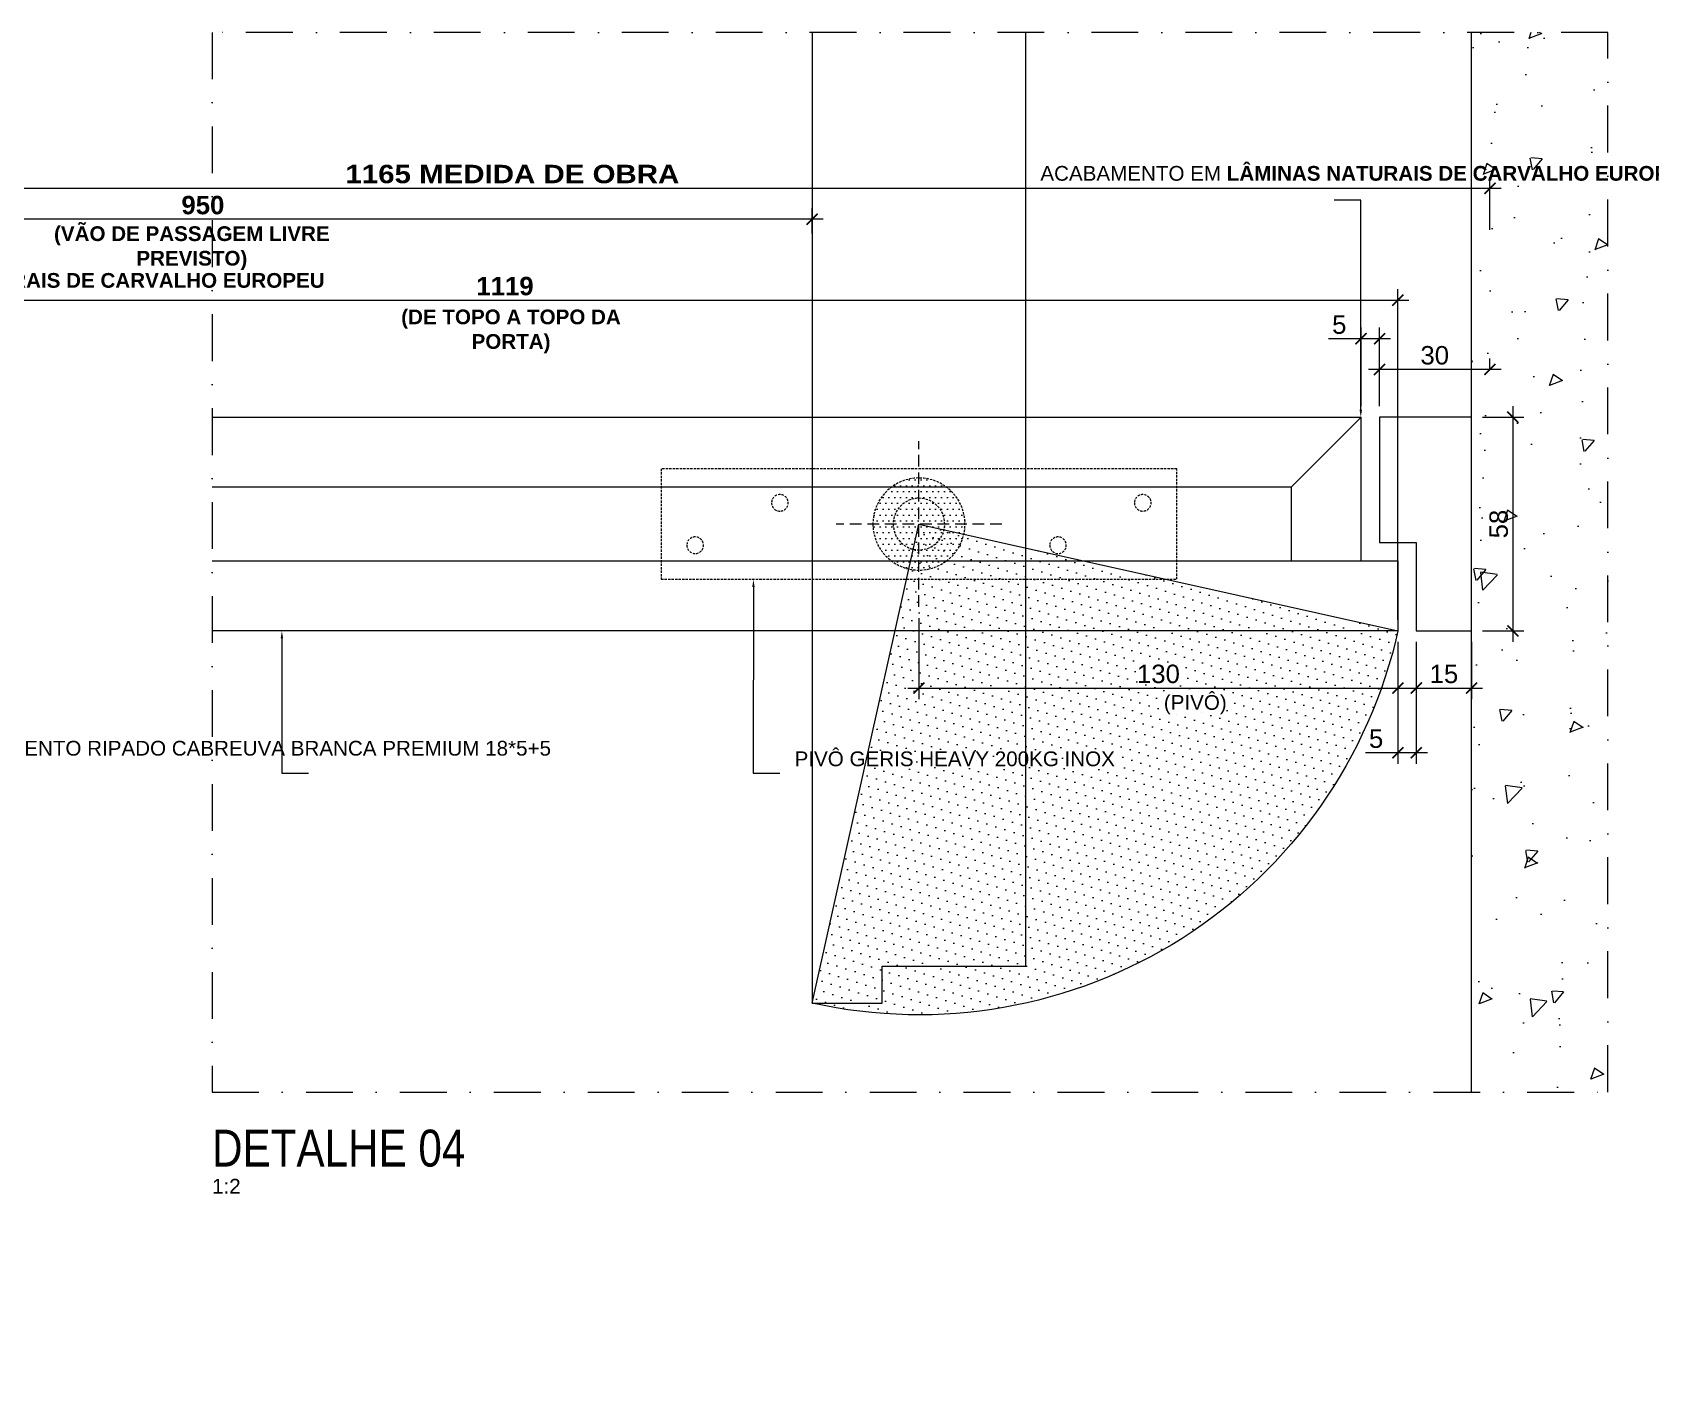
# Model space of a CAD drawing. Header units: millimetres. Extents: x -63251 to 507826, y 5339 to 217512.
# Drawn here: x 163919.8 to 164359.1, y 81556.5 to 81922.4 of the extents above; entities that cross this region are included whole.
import ezdxf
from ezdxf import colors
from ezdxf.entities.mleader import LeaderData, LeaderLine
from ezdxf.math import Vec2, Vec3

# ---------------------------------------------------------------- set-up
doc = ezdxf.new("R2010")
doc.units = ezdxf.units.MM
doc.header["$PDMODE"] = 3
doc.linetypes.add('TRAÇO 1-1', pattern=[9.525, 6.35, -3.175])
doc.linetypes.add('TRAÇO E PONTO 1-1', pattern=[25.4, 12.7, -6.35, 0, -6.35])
for name, color, linetype in [('_COMENTÁRIOS ARQ', 30, 'Continuous'), ('AC-EQUIPAMENTO', 7, 'Continuous'), ('COTAS', 9, 'Continuous'), ('FERRAGEM', 3, 'Continuous'), ('LAYOUT', 4, 'Continuous'), ('MARCENARIA', 4, 'Continuous'), ('MARCENARIA . M', 4, 'Continuous'), ('PAREDE', 94, 'Continuous'), ('TEXTO', 105, 'Continuous'), ('TEXTO TRAÇO PONTO', 105, 'TRAÇO E PONTO 1-1')]:
    doc.layers.add(name, color=color, linetype=linetype)
doc.layers.add('ARQ-COTA', color=12, linetype='Continuous', lineweight=9)
doc.styles.add('1-1', font='arial.ttf', dxfattribs={"height": 0.2})
doc.styles.add('MEDIDA OFICIAL', font='ariblk.ttf')
doc.styles.add('PADRÃO', font='arial.ttf')
doc.styles.add('PADRÃO NEGRITO', font='arialbd.ttf')
doc.styles.add('TITULO', font='swissck.ttf')
doc.dimstyles.new('1-2', dxfattribs={"dimscale": 2, "dimtxt": 2.5, "dimasz": 1.5, "dimexe": 1.5, "dimexo": 1.5, "dimtad": 1, "dimtxsty": 'PADRÃO', "dimblk": 'ARCHTICK', "dimcen": 2.5, "dimdle": 1.5, "dimclrd": 9, "dimclre": 9, "dimclrt": 6, "dimadec": 0, "dimazin": 0, "dimtfac": 1, "dimtmove": 0, "dimatfit": 3, "dimfxl": 1.25, "dimlwd": -1, "dimlwe": -1, "dimarcsym": 0})
doc.dimstyles.new('1-2 AZUL', dxfattribs={"dimscale": 2, "dimtxt": 2.5, "dimasz": 1.5, "dimexe": 1.5, "dimexo": 1.5, "dimtad": 1, "dimtxsty": 'PADRÃO NEGRITO', "dimblk": 'ARCHTICK', "dimcen": 2.5, "dimdle": 1.5, "dimclrd": 9, "dimclre": 9, "dimclrt": 170, "dimadec": 0, "dimazin": 0, "dimtfac": 1, "dimtmove": 0, "dimatfit": 3, "dimfxl": 1.25, "dimlwd": -1, "dimlwe": -1, "dimarcsym": 0})
doc.dimstyles.new('1-2 VERDE', dxfattribs={"dimscale": 2, "dimtxt": 2.5, "dimasz": 1.5, "dimexe": 1.5, "dimexo": 1.5, "dimtad": 1, "dimtxsty": 'PADRÃO NEGRITO', "dimblk": 'ARCHTICK', "dimcen": 2.5, "dimdle": 1.5, "dimclrd": 9, "dimclre": 9, "dimclrt": 102, "dimadec": 0, "dimazin": 0, "dimtfac": 1, "dimtmove": 0, "dimatfit": 3, "dimfxl": 1.25, "dimlwd": -1, "dimlwe": -1, "dimarcsym": 0})
doc.dimstyles.new('Med. Ofic.1-2', dxfattribs={"dimscale": 2, "dimtxt": 2.5, "dimasz": 1.5, "dimexe": 1.5, "dimexo": 1.5, "dimtad": 1, "dimtxsty": 'MEDIDA OFICIAL', "dimblk": 'ARCHTICK', "dimcen": 2.5, "dimdle": 1.5, "dimclrd": 9, "dimclre": 9, "dimclrt": 10, "dimadec": 0, "dimazin": 0, "dimtfac": 1, "dimtmove": 0, "dimatfit": 3, "dimfxl": 1.25, "dimlwd": -1, "dimlwe": -1, "dimarcsym": 0})

# ---------------------------------------------------------------- blocks, each defined once
blk = doc.blocks.new('pivo geris')
at = {"transparency": 33554636}
h = blk.add_hatch(dxfattribs=at)
h.set_pattern_fill('DOTS', color=254)
h.set_pattern_definition([(0, (-34510.6979, -14758.7696), (0.79375, 1.5875), [0, -1.5875])])
edge = h.paths.add_edge_path()
edge.add_arc((0, 0), 12.5, 0, 360)
at = {"layer": 'FERRAGEM', "color": 102, "linetype": 'TRAÇO 1-1', "ltscale": 0.1}
blk.add_lwpolyline([(-70, 15), (70, 15), (70, -15), (-70, -15)], close=True, dxfattribs=at)
for centre, radius in [((0, 0), 12.5), ((-60.75, 5.75), 2.25), ((0, 0), 7), ((37.75, 5.75), 2.25), ((-37.75, -5.75), 2.25), ((60.75, -5.75), 2.25)]:
    blk.add_circle(centre, radius, dxfattribs=at)
at = {"layer": 'LAYOUT', "color": 10, "linetype": 'TRAÇO 1-1', "ltscale": 0.5}
for p, q in [((0, -22.5), (0, 22.5)), ((-22.5, 0), (22.5, 0))]:
    blk.add_line(p, q, dxfattribs=at)
blk = doc.blocks.new('_ArchTick')
at = {"color": 0, "linetype": 'ByBlock', "const_width": 0.15}
blk.add_lwpolyline([(-0.5, -0.5), (0.5, 0.5)], dxfattribs=at)
blk = doc.blocks.new('*D191')
at = {"layer": 'COTAS', "color": 9, "transparency": 16777216}
for p, q in [((163805.73, 81820.94), (163805.73, 81852.69)), ((164290.47, 81762.94), (164290.47, 81852.69)), ((163802.73, 81849.69), (164293.47, 81849.69))]:
    blk.add_line(p, q, dxfattribs=at)
at = {"layer": 'Defpoints', "color": 0, "transparency": 16777216}
for p in [(164290.47, 81849.69), (163805.73, 81817.94), (164290.47, 81759.94, 0)]:
    blk.add_point(p, dxfattribs=at)
at = {"layer": 'COTAS', "color": 9, "transparency": 16777216, "xscale": 3, "yscale": 3, "zscale": 3, "rotation": 180}
blk.add_blockref('_ArchTick', (163805.73, 81849.69), dxfattribs=at)
at = {"layer": 'COTAS', "color": 9, "transparency": 16777216, "xscale": 3, "yscale": 3, "zscale": 3}
blk.add_blockref('_ArchTick', (164290.47, 81849.69), dxfattribs=at)
at = {"layer": 'COTAS', "color": 170, "transparency": 16777216, "insert": (164048.1, 81853.49), "char_height": 5, "attachment_point": 5, "style": 'PADRÃO NEGRITO'}
blk.add_mtext('1119', dxfattribs=at)
blk = doc.blocks.new('*D192')
at = {"layer": 'COTAS', "color": 9, "transparency": 16777216}
for p, q in [((163800.73, 81816.44), (163800.73, 81874.66)), ((164131.47, 81867.77), (164131.47, 81874.66)), ((164134.47, 81871.66), (163797.73, 81871.66))]:
    blk.add_line(p, q, dxfattribs=at)
at = {"layer": 'Defpoints', "color": 0, "transparency": 16777216}
for p in [(163800.73, 81871.66), (164131.47, 81864.77, 0), (163800.73, 81813.44)]:
    blk.add_point(p, dxfattribs=at)
at = {"layer": 'COTAS', "color": 9, "transparency": 16777216, "xscale": 3, "yscale": 3, "zscale": 3, "rotation": 180}
blk.add_blockref('_ArchTick', (163800.73, 81871.66), dxfattribs=at)
at = {"layer": 'COTAS', "color": 9, "transparency": 16777216, "xscale": 3, "yscale": 3, "zscale": 3}
blk.add_blockref('_ArchTick', (164131.47, 81871.66), dxfattribs=at)
at = {"layer": 'COTAS', "color": 102, "transparency": 16777216, "insert": (163966.1, 81875.47), "char_height": 5, "attachment_point": 5, "style": 'PADRÃO NEGRITO'}
blk.add_mtext('950', dxfattribs=at)
blk = doc.blocks.new('*D193')
at = {"layer": 'COTAS', "color": 9, "transparency": 16777216}
for p, q in [((163784.73, 81875.44), (163784.73, 81883.06)), ((164315.47, 81868.82), (164315.47, 81883.06))]:
    blk.add_line(p, q, dxfattribs=at)
at = {"layer": 'COTAS', "color": 9, "linetype": 'Continuous', "transparency": 16777216}
blk.add_line((163781.73, 81880.06), (164318.47, 81880.06), dxfattribs=at)
at = {"layer": 'Defpoints', "color": 0, "transparency": 16777216}
for p in [(164315.47, 81880.06), (163784.73, 81872.44), (164315.47, 81865.82, 0)]:
    blk.add_point(p, dxfattribs=at)
at = {"layer": 'COTAS', "color": 9, "transparency": 16777216, "xscale": 3, "yscale": 3, "zscale": 3, "rotation": 180}
blk.add_blockref('_ArchTick', (163784.73, 81880.06), dxfattribs=at)
at = {"layer": 'COTAS', "color": 9, "transparency": 16777216, "xscale": 3, "yscale": 3, "zscale": 3}
blk.add_blockref('_ArchTick', (164315.47, 81880.06), dxfattribs=at)
at = {"layer": 'COTAS', "color": 10, "transparency": 16777216, "insert": (164050.1, 81883.9), "char_height": 5, "attachment_point": 5, "style": 'MEDIDA OFICIAL'}
blk.add_mtext('1165 MEDIDA DE OBRA', dxfattribs=at)
blk = doc.blocks.new('*D194')
at = {"layer": 'ARQ-COTA', "color": 9, "transparency": 16777216}
for p, q in [((164160.47, 81763.44), (164160.47, 81741.44)), ((164290.47, 81756.94), (164290.47, 81741.44)), ((164157.47, 81744.44), (164293.47, 81744.44))]:
    blk.add_line(p, q, dxfattribs=at)
at = {"layer": 'Defpoints', "color": 0, "transparency": 16777216}
for p in [(164160.47, 81766.44, 0), (164290.47, 81759.94, 0), (164290.47, 81744.44)]:
    blk.add_point(p, dxfattribs=at)
at = {"layer": 'ARQ-COTA', "color": 9, "transparency": 16777216, "xscale": 3, "yscale": 3, "zscale": 3, "rotation": 180}
blk.add_blockref('_ArchTick', (164160.47, 81744.44), dxfattribs=at)
at = {"layer": 'ARQ-COTA', "color": 9, "transparency": 16777216, "xscale": 3, "yscale": 3, "zscale": 3}
blk.add_blockref('_ArchTick', (164290.47, 81744.44), dxfattribs=at)
at = {"layer": 'ARQ-COTA', "color": 6, "transparency": 16777216, "insert": (164225.47, 81748.25), "char_height": 5, "attachment_point": 5, "style": 'PADRÃO'}
blk.add_mtext('130', dxfattribs=at)
blk = doc.blocks.new('*D195')
at = {"layer": 'COTAS', "color": 9, "transparency": 16777216}
for p, q in [((164318.47, 81830.9), (164282.47, 81830.9)), ((164285.47, 81820.94), (164285.47, 81833.9)), ((164315.47, 81831.14), (164315.47, 81833.9))]:
    blk.add_line(p, q, dxfattribs=at)
at = {"layer": 'Defpoints', "color": 0, "transparency": 16777216}
for p in [(164285.47, 81830.9), (164315.47, 81828.14, 0), (164285.47, 81817.94, 0)]:
    blk.add_point(p, dxfattribs=at)
at = {"layer": 'COTAS', "color": 9, "transparency": 16777216, "xscale": 3, "yscale": 3, "zscale": 3, "rotation": 180}
blk.add_blockref('_ArchTick', (164285.47, 81830.9), dxfattribs=at)
at = {"layer": 'COTAS', "color": 9, "transparency": 16777216, "xscale": 3, "yscale": 3, "zscale": 3}
blk.add_blockref('_ArchTick', (164315.47, 81830.9), dxfattribs=at)
at = {"layer": 'COTAS', "color": 6, "transparency": 16777216, "insert": (164300.47, 81834.71), "char_height": 5, "attachment_point": 5, "style": 'PADRÃO'}
blk.add_mtext('30', dxfattribs=at)
blk = doc.blocks.new('*D196')
at = {"layer": 'COTAS', "color": 9, "transparency": 16777216}
for p, q in [((164280.47, 81839.24), (164271.65, 81839.24)), ((164280.47, 81820.94), (164280.47, 81842.24)), ((164288.47, 81839.24), (164280.47, 81839.24)), ((164285.47, 81820.94), (164285.47, 81842.24))]:
    blk.add_line(p, q, dxfattribs=at)
at = {"layer": 'Defpoints', "color": 0, "transparency": 16777216}
for p in [(164280.47, 81839.24), (164280.47, 81817.94, 0), (164285.47, 81817.94, 0)]:
    blk.add_point(p, dxfattribs=at)
at = {"layer": 'COTAS', "color": 9, "transparency": 16777216, "xscale": 3, "yscale": 3, "zscale": 3, "rotation": 180}
blk.add_blockref('_ArchTick', (164280.47, 81839.24), dxfattribs=at)
at = {"layer": 'COTAS', "color": 9, "transparency": 16777216, "xscale": 3, "yscale": 3, "zscale": 3}
blk.add_blockref('_ArchTick', (164285.47, 81839.24), dxfattribs=at)
at = {"layer": 'COTAS', "color": 6, "transparency": 16777216, "insert": (164274.56, 81843.03), "char_height": 5, "attachment_point": 5, "style": 'PADRÃO'}
blk.add_mtext('5', dxfattribs=at)
blk = doc.blocks.new('*D198')
at = {"layer": 'COTAS', "color": 9, "transparency": 16777216}
for p, q in [((164313.47, 81817.94), (164324.67, 81817.94)), ((164321.67, 81820.94), (164321.67, 81756.94)), ((164313.47, 81759.94), (164324.67, 81759.94))]:
    blk.add_line(p, q, dxfattribs=at)
at = {"layer": 'Defpoints', "color": 0, "transparency": 16777216}
for p in [(164310.47, 81817.94, 0), (164310.47, 81759.94, 0), (164321.67, 81759.94)]:
    blk.add_point(p, dxfattribs=at)
at = {"layer": 'COTAS', "color": 9, "transparency": 16777216, "xscale": 3, "yscale": 3, "zscale": 3}
for p, rotation in [((164321.67, 81817.94), 90), ((164321.67, 81759.94), 270)]:
    blk.add_blockref('_ArchTick', p, dxfattribs=dict(at, rotation=rotation))
at = {"layer": 'COTAS', "color": 6, "transparency": 16777216, "insert": (164317.86, 81788.94), "char_height": 5, "attachment_point": 5, "rotation": 90, "style": 'PADRÃO'}
blk.add_mtext('58', dxfattribs=at)
blk = doc.blocks.new('*D1988')
at = {"layer": 'COTAS', "color": 9, "transparency": 16777216}
for p, q in [((164295.47, 81756.94), (164295.47, 81741.44)), ((164310.47, 81756.94), (164310.47, 81741.44)), ((164292.47, 81744.44), (164313.47, 81744.44))]:
    blk.add_line(p, q, dxfattribs=at)
at = {"layer": 'Defpoints', "color": 0, "transparency": 16777216}
for p in [(164295.47, 81759.94, 0), (164310.47, 81759.94, 0), (164310.47, 81744.44)]:
    blk.add_point(p, dxfattribs=at)
at = {"layer": 'COTAS', "color": 9, "transparency": 16777216, "xscale": 3, "yscale": 3, "zscale": 3, "rotation": 180}
blk.add_blockref('_ArchTick', (164295.47, 81744.44), dxfattribs=at)
at = {"layer": 'COTAS', "color": 9, "transparency": 16777216, "xscale": 3, "yscale": 3, "zscale": 3}
blk.add_blockref('_ArchTick', (164310.47, 81744.44), dxfattribs=at)
at = {"layer": 'COTAS', "color": 6, "transparency": 16777216, "insert": (164302.97, 81748.24), "char_height": 5, "attachment_point": 5, "style": 'PADRÃO'}
blk.add_mtext('15', dxfattribs=at)
blk = doc.blocks.new('*D1989')
at = {"layer": 'COTAS', "color": 9, "transparency": 16777216}
for p, q in [((164290.47, 81756.94), (164290.47, 81723.87)), ((164295.47, 81756.94), (164295.47, 81723.87)), ((164290.47, 81726.87), (164281.65, 81726.87)), ((164298.47, 81726.87), (164290.47, 81726.87))]:
    blk.add_line(p, q, dxfattribs=at)
at = {"layer": 'Defpoints', "color": 0, "transparency": 16777216}
for p in [(164290.47, 81759.94, 0), (164295.47, 81759.94, 0), (164290.47, 81726.87)]:
    blk.add_point(p, dxfattribs=at)
at = {"layer": 'COTAS', "color": 9, "transparency": 16777216, "xscale": 3, "yscale": 3, "zscale": 3, "rotation": 180}
blk.add_blockref('_ArchTick', (164290.47, 81726.87), dxfattribs=at)
at = {"layer": 'COTAS', "color": 9, "transparency": 16777216, "xscale": 3, "yscale": 3, "zscale": 3}
blk.add_blockref('_ArchTick', (164295.47, 81726.87), dxfattribs=at)
at = {"layer": 'COTAS', "color": 6, "transparency": 16777216, "insert": (164284.56, 81730.66), "char_height": 5, "attachment_point": 5, "style": 'PADRÃO'}
blk.add_mtext('5', dxfattribs=at)

msp = doc.modelspace()

# ---------------------------------------------------------------- hatches: boundary and pattern name
at = {"layer": 'AC-EQUIPAMENTO'}
h = msp.add_hatch(dxfattribs=at)
h.set_pattern_fill('AR-CONC', color=21, scale=0.2, angle=180)
h.set_pattern_definition([(230, (1536.513, -299.823), (-36.436934, 3.187817), [3.81, -41.91]), (175, (1536.513, -299.823), (7.048684, -38.211369), [3.048, -33.528117]), (280.451445, (1533.477, -299.557), (-29.3882494, -35.0235504), [3.238002, -35.618049]), (226.1842, (1536.513, -309.983), (-54.215808, 8.408466), [5.715, -62.865]), (276.635558, (1531.995, -309.28), (-47.480827, -49.485225), [4.857005, -53.427122]), (171.18415, (1536.513, -309.98), (-47.480827, -49.485225), [4.571993, -50.291946]), (201, (1531.433, -307.443), (-30.3228783, 20.4530396), [3.81, -41.91]), (146, (1531.433, -307.443), (-12.360406, -36.837593), [3.048, -33.528]), (251.451445, (1528.906, -305.74), (-42.683284, -16.384554), [3.238002, -35.6179875]), (217.5, (1536.513, -299.823), (-0.61772065, -16.9110078), [0, -33.1216, 0, -34.036, 0, -33.655]), (187.5, (1536.513, -299.823), (-13.3639325, -20.036115), [0, -19.4056, 0, -32.3596, 0, -12.827]), (147.5, (1547.841, -299.823), (-27.118119, 1.1457488), [0, -12.7, 0, -39.624, 0, -52.578]), (137.5, (1552.921, -299.823), (-29.6258363, -5.0852982), [0, -16.51, 0, -26.3144, 0, -37.338])])
h.paths.add_polyline_path([(164310.47, 81634.797), (164347.489, 81634.797), (164347.489, 81922.372), (164310.47, 81922.372)])
at = {"layer": 'MARCENARIA . M'}
h = msp.add_hatch(dxfattribs=at)
h.set_pattern_fill('DOTS', color=10, scale=1.626143, angle=162.37807)
h.set_pattern_definition([(162.378067, (161027.447, 41667.8255), (-2.01169303, -2.06960978), [0, -2.58150243])])
edge = h.paths.add_edge_path()
edge.add_arc((164160.47, 81788.942), 133.195, 257.42465, 347.42465)
edge.add_line((164290.47, 81759.942), (164160.47, 81788.942))
edge.add_line((164160.47, 81788.942), (164131.47, 81658.942))

# ---------------------------------------------------------------- linework, layer by layer
at = {"layer": '_COMENTÁRIOS ARQ', "elevation": 0}
msp.add_lwpolyline([(164131.47, 81922.372), (164131.47, 81658.942), (164150.47, 81658.942), (164150.47, 81668.943), (164189.47, 81668.943), (164189.47, 81922.372)], dxfattribs=at)
at = {"layer": 'MARCENARIA', "elevation": 0}
for points in [[(163968.591, 81817.942), (164280.469, 81817.942), (164261.469, 81798.942), (163968.591, 81798.942)], [(163968.591, 81778.942), (164290.47, 81778.942), (164290.47, 81759.942), (163968.591, 81759.942)]]:
    msp.add_lwpolyline(points, dxfattribs=at)
for points in [[(164280.469, 81817.942), (164261.469, 81798.942), (164261.469, 81778.942), (164280.469, 81778.942)], [(164310.47, 81817.942), (164310.47, 81817.942), (164285.47, 81817.942), (164285.47, 81783.942), (164295.47, 81783.942), (164295.47, 81759.942), (164310.47, 81759.942), (164310.47, 81817.942)]]:
    msp.add_lwpolyline(points, close=True, dxfattribs=at)
at = {"layer": 'MARCENARIA . M', "color": 10, "elevation": 0}
msp.add_lwpolyline([(164131.47, 81658.942), (164160.47, 81788.942), (164290.47, 81759.942, -0.4142136)], format="xyb", close=True, dxfattribs=at)
at = {"layer": 'PAREDE', "elevation": 0}
msp.add_lwpolyline([(164310.47, 81634.797), (164310.47, 81922.372)], dxfattribs=at)
at = {"layer": 'TEXTO TRAÇO PONTO', "elevation": 0}
msp.add_lwpolyline([(164347.489, 81922.372), (163968.591, 81922.372), (163968.591, 81634.797), (164347.489, 81634.797)], close=True, dxfattribs=at)

# ---------------------------------------------------------------- block references
at = {"layer": 'MARCENARIA', "xscale": -1}
msp.add_blockref('pivo geris', (164160.47, 81788.942, 0), dxfattribs=at)

# ---------------------------------------------------------------- texts
at = {"layer": 'COTAS', "color": 10, "char_height": 4, "width": 80.60818, "attachment_point": 2, "style": 'PADRÃO NEGRITO'}
for s, insert in [('{\\C102;(VÃO DE PASSAGEM LIVRE PREVISTO)}', (163963.103, 81869.75, 0)), ('{\\fArial|b0|i0|c0|p34;\\C6;(PIVÔ)}', (164235.47, 81742.528, 0))]:
    msp.add_mtext(s, dxfattribs=dict(at, insert=insert))
at = {"layer": 'COTAS', "color": 170, "insert": (164049.734, 81847.158, 0), "char_height": 4, "width": 61.48141, "attachment_point": 2, "style": 'PADRÃO NEGRITO'}
msp.add_mtext('(DE TOPO A TOPO DA PORTA)', dxfattribs=at)
at = {"layer": 'TEXTO', "color": 1, "insert": (163968.591, 81614.439, 0), "char_height": 10, "width": 220.061, "attachment_point": 7, "style": 'TITULO'}
msp.add_mtext('DETALHE 04', dxfattribs=at)
at = {"layer": 'TEXTO', "insert": (163968.591, 81611.239, 0), "char_height": 4, "width": 48, "attachment_point": 1, "style": 'PADRÃO'}
msp.add_mtext('1:2', dxfattribs=at)

# ---------------------------------------------------------------- dimensions: what is measured, and where the dimension line sits
at = {"layer": 'ARQ-COTA'}
dim = msp.add_linear_dim(base=(164290.47, 81744.442, 0), p1=(164160.47, 81766.442, 0), p2=(164290.47, 81759.942, 0), dimstyle='1-2', dxfattribs=at)
dim.commit()
dim.dimension.update_dxf_attribs({"geometry": '*D194', "text_midpoint": (164225.47, 81748.247, 0)})
at = {"layer": 'COTAS'}
for base, p1, p2, text, dimstyle, picture, middle in [((164315.47, 81880.061, 0), (163784.735, 81872.438, 0), (164315.47, 81865.821, 0), '1165 MEDIDA DE OBRA', 'Med. Ofic.1-2', '*D193', (164050.102, 81883.896, 0)), ((164290.47, 81849.688, 0), (163805.735, 81817.942, 0), (164290.47, 81759.942, 0), '1119', '1-2 AZUL', '*D191', (164048.102, 81853.492, 0))]:
    dim = msp.add_linear_dim(base=base, p1=p1, p2=p2, text=text, dimstyle=dimstyle, dxfattribs=at)
    dim.commit()
    dim.dimension.update_dxf_attribs({"geometry": picture, "text_midpoint": middle})
dim = msp.add_linear_dim(base=(163800.735, 81871.664, 0), p1=(164131.47, 81864.775, 0), p2=(163800.735, 81813.442, 0), angle=180, text='950', dimstyle='1-2 VERDE', dxfattribs=at)
dim.commit()
dim.dimension.update_dxf_attribs({"geometry": '*D192', "text_midpoint": (163966.102, 81875.469, 0)})
for base, p1, p2, picture, middle in [((164280.469, 81839.236), (164285.47, 81817.942, 0), (164280.469, 81817.942, 0), '*D196', (164274.561, 81843.029)), ((164285.47, 81830.901), (164315.47, 81828.14, 0), (164285.47, 81817.942, 0), '*D195', (164300.47, 81834.705)), ((164310.47, 81744.442), (164295.47, 81759.942, 0), (164310.47, 81759.942, 0), '*D1988', (164302.97, 81748.245))]:
    dim = msp.add_linear_dim(base=base, p1=p1, p2=p2, dimstyle='1-2', dxfattribs=at)
    dim.commit()
    dim.dimension.update_dxf_attribs({"geometry": picture, "text_midpoint": middle})
dim = msp.add_linear_dim(base=(164321.666, 81759.942), p1=(164310.47, 81817.942, 0), p2=(164310.47, 81759.942, 0), angle=90, dimstyle='1-2', dxfattribs=at)
dim.commit()
dim.dimension.update_dxf_attribs({"geometry": '*D198', "text_midpoint": (164317.863, 81788.942)})
dim = msp.add_linear_dim(base=(164290.47, 81726.87), p1=(164295.47, 81759.942, 0), p2=(164290.47, 81759.942, 0), dimstyle='1-2', dxfattribs=at)
dim.commit()
dim.dimension.update_dxf_attribs({"geometry": '*D1989', "text_midpoint": (164284.562, 81726.87), "dimtype": 160})

# ---------------------------------------------------------------- leaders
at = {"layer": 'COTAS', "ltscale": 0.4}
ml = msp.add_multileader_mtext('Standard', dxfattribs=at)
ml.set_content('{\\fArial|b1|i0|c0|p34;\\C10;ATENÇÃO PARKET! }REFORÇO DE BARROTE PARA INSTALAÇÃO DE BATENTE PORTA ', color=105, style='1-1')
ml.set_leader_properties(color=256, linetype='ByLayer', lineweight=-1)
ml.build(insert=Vec2(0, 0))
ml.multileader.update_dxf_attribs({"text_left_attachment_type": 2, "text_right_attachment_type": 2, "dogleg_length": 0.36, "arrow_head_size": 2, "scale": 20})
ctx = ml.context
ctx.base_point, ctx.scale, ctx.arrow_head_size, ctx.landing_gap_size, ctx.plane_origin = Vec3(163680.114, 81874.967, 0), 20, 2, 4, Vec3(164021.333, 81823.337, 0)
ctx.left_attachment, ctx.right_attachment = 2, 2
notes = []
notes.append((ctx, [(0, (1, 1, 0), (163760.395, 81874.967, 0), (-1, 0), 7.2, [(0, [(163760.395, 81834.942, 0)], 0, [])])]))
ctx.mtext.insert, ctx.mtext.width, ctx.mtext.flow_direction = Vec3(163684.114, 81887.969, 0), 80.47345, 5
ml = msp.add_multileader_mtext('Standard', dxfattribs=at)
ml.set_content('ACABAMENTO EM {\\fArial|b1|i0|c0|p34;LÂMINAS NATURAIS DE CARVALHO EUROPEU}', color=105, style='1-1')
ml.set_leader_properties(color=256, linetype='ByLayer', lineweight=-1)
ml.build(insert=Vec2(0, 0))
ml.multileader.update_dxf_attribs({"text_left_attachment_type": 2, "text_right_attachment_type": 2, "dogleg_length": 0.36, "arrow_head_size": 2, "scale": 20})
ctx = ml.context
ctx.base_point, ctx.scale, ctx.arrow_head_size, ctx.landing_gap_size, ctx.plane_origin = Vec3(164189.423, 81876.83, 0), 20, 2, 4, Vec3(164339.329, 81848.08, 0)
ctx.left_attachment, ctx.right_attachment = 2, 2
notes.append((ctx, [(0, (1, 1, 0), (164280.413, 81876.83, 0), (-1, 0), 7.2, [(0, [(164280.398, 81817.942, 0)], 0, [])])]))
ctx.mtext.insert, ctx.mtext.width, ctx.mtext.flow_direction = Vec3(164193.423, 81886.116, 0), 80.51012, 5
ml = msp.add_multileader_mtext('Standard', dxfattribs=at)
ml.set_content('ACABAMENTO EM {\\fArial|b1|i0|c0|p34;LÂMINAS NATURAIS DE CARVALHO EUROPEU}', color=105, style='1-1')
ml.set_leader_properties(color=256, linetype='ByLayer', lineweight=-1)
ml.build(insert=Vec2(0, 0))
ml.multileader.update_dxf_attribs({"text_left_attachment_type": 2, "text_right_attachment_type": 2, "dogleg_length": 0.36, "arrow_head_size": 2, "scale": 20})
ctx = ml.context
ctx.base_point, ctx.scale, ctx.arrow_head_size, ctx.landing_gap_size, ctx.plane_origin = Vec3(163816.958, 81847.779, 0), 20, 2, 4, Vec3(163966.865, 81814.08, 0)
ctx.left_attachment, ctx.right_attachment = 2, 2
notes.append((ctx, [(1, (1, 1, 0), (163809.758, 81847.779, 0), (1, 0), 7.2, [(0, [(163907.933, 81817.942, 0)], 0, []), (1, [(163784.735, 81820.942, 0)], 0, [])])]))
ctx.mtext.insert, ctx.mtext.width, ctx.mtext.flow_direction = Vec3(163820.958, 81857.065, 0), 80.51012, 5
ml = msp.add_multileader_mtext('Standard', dxfattribs=at)
ml.set_content('PIVÔ GERIS HEAVY 200KG INOX', color=105, style='1-1')
ml.set_leader_properties(color=256, linetype='ByLayer', lineweight=-1)
ml.build(insert=Vec2(0, 0))
ml.multileader.update_dxf_attribs({"text_left_attachment_type": 2, "text_right_attachment_type": 2, "dogleg_length": 0.36, "arrow_head_size": 2, "scale": 20})
ctx = ml.context
ctx.base_point, ctx.scale, ctx.arrow_head_size, ctx.landing_gap_size, ctx.plane_origin = Vec3(164122.709, 81721.322), 20, 2, 4, Vec3(164056.592, 81756.8)
ctx.left_attachment, ctx.right_attachment = 2, 2
notes.append((ctx, [(0, (1, 1, 0), (164115.509, 81721.322), (1, 0), 7.2, [(0, [(164115.538, 81773.866)], 0, [])])]))
ctx.mtext.insert, ctx.mtext.width, ctx.mtext.flow_direction = Vec3(164126.709, 81727.23), 80.51012, 5
ml = msp.add_multileader_mtext('Standard', dxfattribs=at)
ml.set_content('ACABAMENTO RIPADO CABREUVA BRANCA PREMIUM 18*5+5', color=105, style='1-1')
ml.set_leader_properties(color=256, linetype='ByLayer', lineweight=-1)
ml.build(insert=Vec2(0, 0))
ml.multileader.update_dxf_attribs({"text_left_attachment_type": 2, "text_right_attachment_type": 2, "dogleg_length": 0.36, "arrow_head_size": 2, "scale": 20})
ctx = ml.context
ctx.base_point, ctx.scale, ctx.arrow_head_size, ctx.landing_gap_size, ctx.plane_origin = Vec3(163994.743, 81721.322, 0), 20, 2, 4, Vec3(163726.604, 81669.692, 0)
ctx.left_attachment, ctx.right_attachment, ctx.text_align_type = 2, 2, 2
notes.append((ctx, [(0, (1, 1, 0), (163987.543, 81721.322, 0), (1, 0), 7.2, [(0, [(163987.543, 81759.942, 0)], 0, [])])]))
ctx.mtext.insert, ctx.mtext.width, ctx.mtext.alignment, ctx.mtext.flow_direction = Vec3(164060.59, 81730.101, 0), 63.08176, 3, 5
ml = msp.add_multileader_mtext('Standard', dxfattribs=at)
ml.set_content('ACABAMENTO RIPADO CABREUVA BRANCA PREMIUM 18*5+5', color=105, style='1-1')
ml.set_leader_properties(color=256, linetype='ByLayer', lineweight=-1)
ml.build(insert=Vec2(0, 0))
ml.multileader.update_dxf_attribs({"text_left_attachment_type": 2, "text_right_attachment_type": 2, "dogleg_length": 0.36, "arrow_head_size": 2, "scale": 20})
ctx = ml.context
ctx.base_point, ctx.scale, ctx.arrow_head_size, ctx.landing_gap_size, ctx.plane_origin = Vec3(165229.896, 81727.778), 20, 2, 4, Vec3(165365.86, 81641.752)
ctx.left_attachment, ctx.right_attachment, ctx.text_align_type = 2, 2, 2
notes.append((ctx, [(0, (1, 1, 0), (165306.943, 81727.778), (-1, 0), 7.2, [(0, [(165312.558, 81727.778)], 0, [])])]))
ctx.mtext.insert, ctx.mtext.width, ctx.mtext.alignment, ctx.mtext.flow_direction = Vec3(165295.743, 81736.557), 80.51012, 3, 5
ml = msp.add_multileader_mtext('Standard', dxfattribs=at)
ml.set_content('{\\C10;FECHADURA ALTA SEGURANÇA 10 PINOS}', color=105, style='1-1')
ml.set_leader_properties(color=256, linetype='ByLayer', lineweight=-1)
ml.build(insert=Vec2(0, 0))
ml.multileader.update_dxf_attribs({"text_left_attachment_type": 2, "text_right_attachment_type": 2, "dogleg_length": 0.36, "arrow_head_size": 2, "scale": 20})
ctx = ml.context
ctx.base_point, ctx.scale, ctx.arrow_head_size, ctx.landing_gap_size, ctx.plane_origin = Vec3(164538.89, 81650.998, 0), 20, 2, 4, Vec3(164467.969, 81739.003, 0)
ctx.left_attachment, ctx.right_attachment, ctx.text_align_type = 2, 2, 2
notes.append((ctx, [(0, (1, 1, 0), (164527.633, 81650.998, 0), (1, 0), 11.257, [(0, [(164527.633, 81669.358, 0)], 0, [])])]))
ctx.mtext.insert, ctx.mtext.width, ctx.mtext.alignment, ctx.mtext.flow_direction = Vec3(164604.453, 81656.975, 0), 69.42511, 3, 5
ml = msp.add_multileader_mtext('Standard', dxfattribs=at)
ml.set_content('ACABAMENTO RIPADO CABREUVA BRANCA PREMIUM 18*5+5', color=105, style='1-1')
ml.set_leader_properties(color=256, linetype='ByLayer', lineweight=-1)
ml.build(insert=Vec2(0, 0))
ml.multileader.update_dxf_attribs({"text_left_attachment_type": 2, "text_right_attachment_type": 2, "dogleg_length": 0.36, "arrow_head_size": 2, "scale": 20})
ctx = ml.context
ctx.base_point, ctx.scale, ctx.arrow_head_size, ctx.landing_gap_size, ctx.plane_origin = Vec3(165229.896, 81556.811), 20, 2, 4, Vec3(165365.86, 81528.062)
ctx.left_attachment, ctx.right_attachment, ctx.text_align_type = 2, 2, 2
notes.append((ctx, [(0, (1, 1, 0), (165306.943, 81556.811), (-1, 0), 7.2, [(0, [(165312.558, 81556.811)], 0, [])])]))
ctx.mtext.insert, ctx.mtext.width, ctx.mtext.alignment, ctx.mtext.flow_direction = Vec3(165295.743, 81565.59), 80.51012, 3, 5
for ctx, leaders in notes:
    for number, flags, end, landing, length, lines in leaders:
        leader = LeaderData()
        leader.index, (leader.has_last_leader_line, leader.has_dogleg_vector, leader.attachment_direction) = number, flags
        leader.last_leader_point, leader.dogleg_vector, leader.dogleg_length = Vec3(end), Vec3(landing), length
        for number, points, colour, breaks in lines:
            line = LeaderLine()
            line.index, line.vertices, line.color, line.breaks = number, Vec3.list(points), colors.encode_raw_color(colour), breaks
            leader.lines.append(line)
        ctx.leaders.append(leader)

doc.saveas('drawing.dxf')
